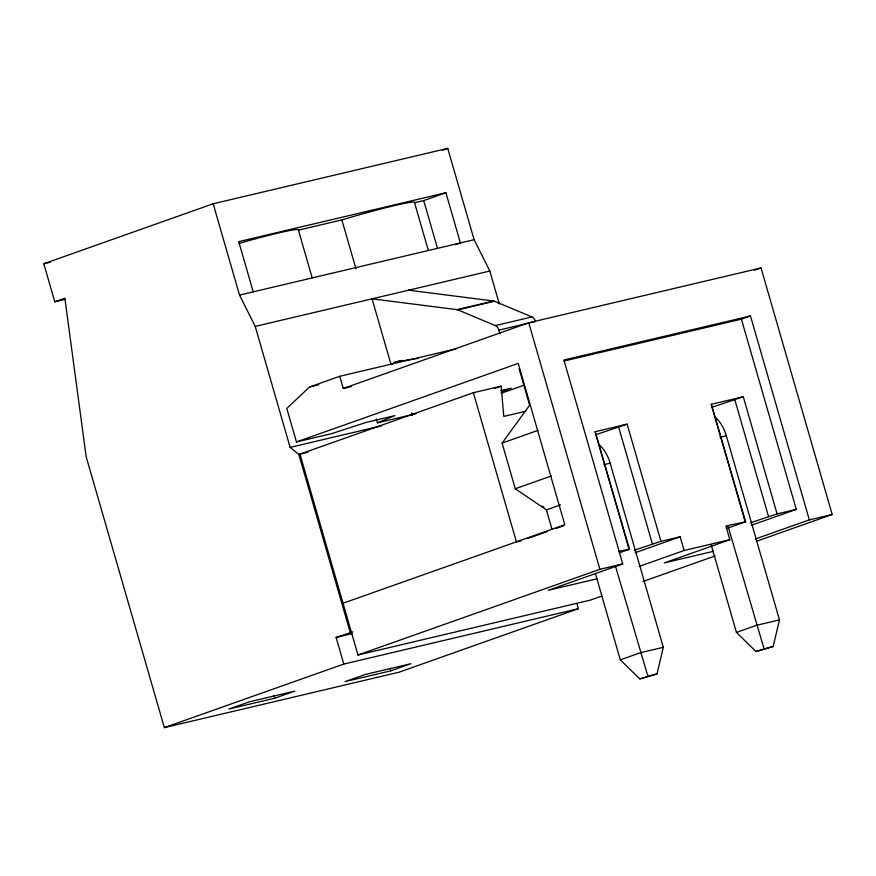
<?xml version="1.0" encoding="UTF-8"?>
<svg xmlns="http://www.w3.org/2000/svg" width="876" height="876" viewBox="0 0 876 876"><rect width="100%" height="100%" fill="white"/><g stroke="black" fill="none" stroke-linecap="round" stroke-linejoin="round"><path stroke-width="1.31" d="M595.417 573.66L620.296 659.847L639.787 678.911L657 673.896L663.318 647.309L610.167 463.174A31.722 21.32 76.7 0 0 598.812 444.373M711.192 544.927L736.442 632.428L755.944 651.492L773.158 646.477L779.476 619.89L726.324 435.755A31.722 21.32 76.7 0 0 714.969 416.954M552.055 529.443L546.405 509.876L515.274 488.742L502.101 443.092L529.63 405.194L519.085 368.676M456.549 348.714L339.735 376.297L309.491 387.006L286.791 408.457L296.46 441.942L331.675 433.631L366.453 422.32L395.032 415.574L377.403 422.834L376.286 418.969M501.105 392.306L511.19 388.156L500.798 390.608M65.382 299.285L54.783 301.793L43.8 263.742L213.164 203.769L447.745 148.383L474.102 239.696L489.815 271.034L499.309 303.906M442.621 150.201L447.745 148.383M54.783 301.793L64.857 298.223L86.166 456.735L164.359 727.617L398.941 672.231L578.39 608.689L576.923 603.608M239.071 243.397A63.444 3.427 -16.1 0 1 298.42 230.147L341.859 219.898A63.444 3.427 -16.1 0 1 414.567 202.728L423.71 200.571L445.895 192.72L460.382 242.937L455.454 244.678M339.735 376.297L343.25 388.473L528.743 322.784L761.047 267.936L832.2 514.475L756.273 541.357M754.597 270.224L761.047 267.936M296.46 441.942L518.242 363.398L564.801 524.713L343.02 603.246M526.038 411.162L503.777 416.418L501.149 386.152L473.368 392.711L299.975 454.118L357.955 654.996L590.26 600.148L601.845 596.052M494.721 388.429L501.149 386.152M501.368 393.225L524.494 385.035M564.089 361.022L741.403 319.16L750.48 315.951L809.336 519.862L755.32 539.003M502.101 443.092L538.16 430.324M596.687 434.397L627.128 424.159L660.953 541.335L680.159 536.802L684.112 550.5L639.141 566.422M711.564 407.439L743.286 396.74L777.1 513.916L796.306 509.383L741.403 319.16M515.274 488.742L551.343 475.975M546.405 509.876L560.574 504.861M527.637 538.51L546.974 531.655M556.008 528.458L563.739 525.72M164.359 727.617L343.797 664.063L336.11 637.432L352.853 631.815M619.19 552.887L629.483 549.241L595.122 431.715L627.128 424.159M634.344 550.227L660.953 541.335M635.253 552.712L680.159 536.802M357.955 654.996L599.896 569.312L622.759 563.914L563.903 359.992L750.48 315.951M622.759 563.914L548.157 590.336L597.322 578.729M726.335 528.655L745.629 521.822L711.268 404.296L743.286 396.74M750.491 522.808L777.1 513.916M751.4 525.282L796.306 509.383M274.67 698.238L294.829 691.098L249.102 701.895L228.932 709.034L274.67 698.238L273.914 695.632M745.629 521.822L725.886 526.005L729.839 539.704L664.315 562.907L713.48 551.3M390.816 670.819L410.975 663.679L365.248 674.476L345.089 681.616L390.816 670.819L390.061 668.213M643.017 581.467L715.09 555.942M620.296 659.847L640.455 652.708L663.318 647.309M736.442 632.428L756.612 625.289L779.476 619.89M639.787 678.911L657 673.896M755.944 651.492L773.158 646.477M43.8 263.742L50.425 262.187M445.895 192.72L238.743 241.623L253.23 291.839M213.164 203.769L239.509 295.081L474.102 239.696M239.509 295.081L255.223 326.409L489.815 271.034M456.965 309.633L493.549 301.005A6.34 4.26 76.7 0 1 494.458 301.245L531.94 316.948A6.34 4.26 76.7 0 1 535.466 321.492L498.882 330.132A6.34 4.26 76.7 0 0 495.356 325.587L457.885 309.885A6.34 4.26 76.7 0 0 456.965 309.633L372.059 298.836L390.992 364.383M457.885 309.885L494.458 301.245M495.356 325.587L531.94 316.948M392.776 364.055A6.34 4.26 76.7 0 1 395.284 361.985L401.821 360.441M309.491 387.006L318.776 384.816M343.25 388.473L351.21 386.59M377.403 422.834L415.936 413.735M255.223 326.409L290.142 447.395L381.761 425.769M290.142 447.395L298.825 454.381L307.914 452.246M603.816 464.674L610.167 463.174M719.973 437.255L726.324 435.755M521.089 540.744L516.413 541.85L473.368 392.711M618.697 551.311L629.483 549.241M809.336 519.862L832.2 514.475M684.112 550.5L729.839 539.704M336.11 637.432L352.01 633.677M343.797 664.063L578.39 608.689M395.284 361.985L418.224 358.339M408.643 290.197L493.549 301.005M764.003 648.634L727.956 526.038M647.857 676.053L615.576 566.52M734.679 399.248L768.493 516.424M711.268 404.296L745.093 521.472M618.522 426.667L652.346 543.843M595.122 431.715L628.946 548.891M528.743 322.784L599.896 569.312M498.882 330.132L499.944 333.822M423.71 200.571L437.463 248.215M414.567 202.728L428.32 250.372M411.643 412.848L412.377 415.388M341.859 219.898L355.985 268.822M298.42 230.147L312.163 277.791M298.825 454.381L350.225 632.439M543.821 507.248A47.589 35.15 70.5 0 1 542.2 506.032"/></g></svg>
